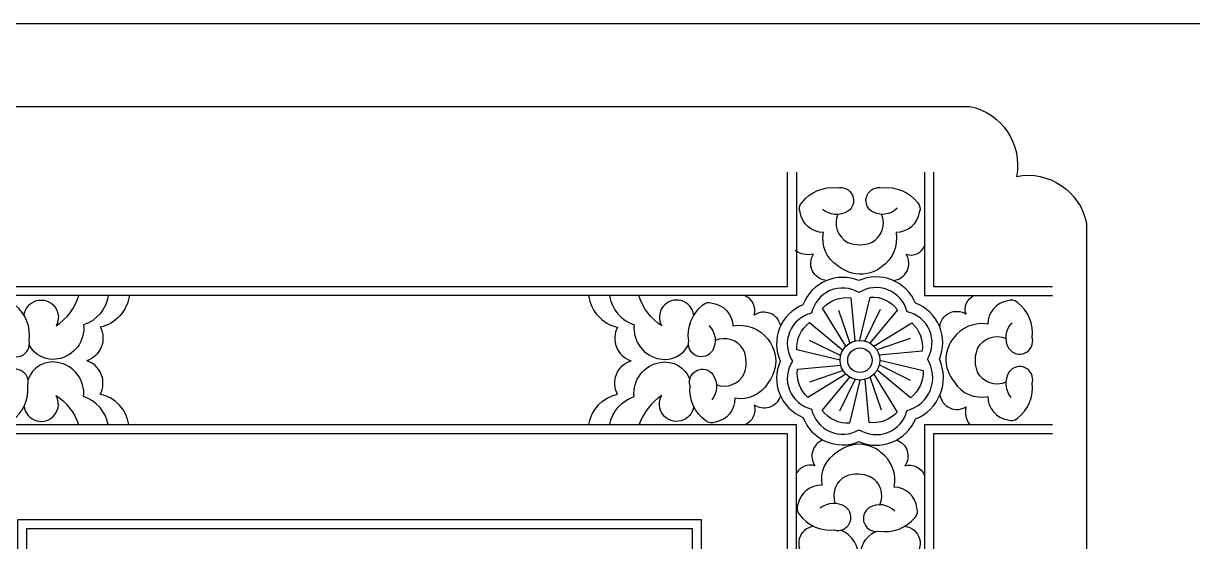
# Model space of a CAD drawing. Extents: x -66030 to 95157, y -13132 to 45879.
# Drawn here: x -45648 to -44110, y 7328 to 8010 of the extents above; entities that cross this region are included whole.
import ezdxf

# ---------------------------------------------------------------- set-up
doc = ezdxf.new("R2010")
doc.units = 0
doc.header["$LTSCALE"] = 100
doc.header["$MEASUREMENT"] = 0
for name, color, linetype in [('3', 11, 'CONTINUOUS'), ('4', 121, 'CONTINUOUS'), ('TEXT', 105, 'CONTINUOUS')]:
    doc.layers.add(name, color=color, linetype=linetype)

msp = doc.modelspace()

# ---------------------------------------------------------------- linework, layer by layer
at = {"layer": '3', "color": 2}
msp.add_line((-66009.4, 8010), (95156.9, 8010), dxfattribs=at)
at = {"layer": '4'}
for p, q in [((-44575.9, 7632.4), (-44561, 7589)), ((-44521, 7633.1), (-44541.2, 7591.9)), ((-44614.2, 7593.1), (-44572.9, 7572.9)), ((-44481.7, 7594.9), (-44525.1, 7580)), ((-44613.4, 7538.2), (-44570, 7553.1)), ((-44481, 7540), (-44522.2, 7560.2)), ((-44574.1, 7500), (-44554, 7541.2)), ((-44519.3, 7500.7), (-44534.2, 7544.1))]:
    msp.add_line(p, q, dxfattribs=at)
for points in [[(-46192.5, 7747.1, -0.410539), (-46100.5, 7808.5, -0.410539), (-46039.1, 7900.6), (-44402.9, 7900.6, -0.410539), (-44341.5, 7808.5, -0.410539), (-44249.5, 7747.1), (-44249.5, 6095.5, -0.410539), (-44341.5, 6034.1, -0.410539), (-44402.9, 5942), (-46039.1, 5942, -0.410539), (-46100.5, 6034.1, -0.410539), (-46192.5, 6095.5)], [(-44443, 7567.9, 0.423982), (-44474.5, 7641.7, 0.420661), (-44549, 7671.3, 0.423641), (-44622.5, 7639.5, 0.425198), (-44652.3, 7565.3, 0.425198), (-44622.5, 7491.2, 0.423641), (-44549, 7459.3, 0.421993), (-44474.4, 7489.2, 0.425642)]]:
    msp.add_lwpolyline(points, format="xyb", close=True, dxfattribs=at)
for points in [[(-45768.9, 7814.2), (-45768.9, 7663.5), (-44642.9, 7663.5), (-44642.9, 7814.2)], [(-44450.6, 7814.2), (-44450.6, 7663.5), (-44294.2, 7663.5)], [(-44294.2, 7469.5), (-44450.6, 7469.5), (-44450.6, 6343.5), (-44294.2, 6343.5)]]:
    msp.add_lwpolyline(points, dxfattribs=at)
for points in [[(-44498.6, 7766.5, -0.35407), (-44532.2, 7762.6, -0.838332), (-44518.3, 7793.3, -0.26672), (-44471.6, 7773.8, -0.314427), (-44469.5, 7761.2, -0.369989), (-44500.1, 7734.7, -0.292926), (-44519, 7689.4, -0.099814), (-44529.1, 7683.4, -0.228766), (-44566.7, 7684.5, -0.050603), (-44576.7, 7690.8, -0.310937), (-44595.5, 7734.7, -0.369989), (-44626.1, 7761.2, -0.314427), (-44624, 7773.8, -0.26672), (-44577.3, 7793.3, -0.838332), (-44563.4, 7762.6, -0.319484), (-44596.7, 7765.1)], [(-44576.5, 7758.9, 0.395368), (-44563.4, 7721.5, 0.187473), (-44532.2, 7721.5, 0.395368), (-44519.1, 7758.9)], [(-44593.4, 7671.7, -0.541742), (-44608.8, 7706.1, -0.220663), (-44632.6, 7711)], [(-44504, 7671.5, 0.56785), (-44486.8, 7706.1, 0.400322), (-44462.6, 7716.9, 0.400322)], [(-44458.8, 7567.8, 0.515595), (-44485.5, 7630.4, 0.510716), (-44548.8, 7655.6, 0.515594), (-44611.2, 7628.4, 0.520492), (-44636.3, 7565.3, 0.520492), (-44611.2, 7502.2, 0.515594), (-44548.8, 7475, 0.510716), (-44485.5, 7500.3, 0.510332), (-44458.8, 7567.8)], [(-45647.3, 7625.7, -1.229757), (-45605.2, 7611.6, 0.170214), (-45575, 7651.5)], [(-45536.5, 7651.5, -0.282647), (-45568.9, 7613.1, -0.397275), (-45603.1, 7568.1, -0.335284), (-45640.4, 7586.8, -0.335284)], [(-45508.9, 7651.5, -0.316056), (-45547, 7610, -0.465679), (-45564.8, 7565.8, -0.495843)], [(-44904.6, 7651.5, 0.316056), (-44866.5, 7610, 0.465679), (-44848.7, 7565.8, 0.495843)], [(-44877, 7651.5, 0.282647), (-44844.6, 7613.1, 0.397275), (-44810.3, 7568.1, 0.335284), (-44773.1, 7586.8, 0.335284)], [(-44766.2, 7625.7, 1.229757), (-44808.3, 7611.6, -0.170214), (-44838.5, 7651.5)], [(-44651.8, 7611.9, 0.533225), (-44686.5, 7625.8, 0.383007), (-44699.3, 7651.5)], [(-44566.1, 7585), (-44596.6, 7634.9, -0.246463), (-44559.6, 7648.6), (-44554.2, 7591.8)], [(-44547.6, 7592.7), (-44533.9, 7649.6, -0.246463), (-44498.1, 7633), (-44534.4, 7589.1)], [(-44442.6, 7610.1, -0.56785), (-44408, 7627.3, -0.400322), (-44397.2, 7651.5, -0.400322)], [(-44347.7, 7615.6, 0.35407), (-44351.5, 7581.9, 0.838332), (-44320.8, 7595.9, 0.26672), (-44340.4, 7642.5, 0.314427), (-44352.9, 7644.6, 0.369989), (-44379.4, 7614, 0.292926), (-44424.7, 7595.1, 0.099814), (-44430.7, 7585, 0.228766), (-44429.7, 7547.5, 0.050603), (-44423.3, 7537.5, 0.310937), (-44379.4, 7518.7, 0.369989), (-44352.9, 7488, 0.314427), (-44340.4, 7490.1, 0.26672), (-44320.8, 7536.8, 0.838332), (-44351.5, 7550.7, 0.319484), (-44349, 7517.4)], [(-45667, 7612.3, 0.35407), (-45671.8, 7578.9, 0.838332), (-45640.7, 7591.9, 0.26672), (-45659, 7639.1, 0.314427), (-45671.4, 7641.5, 0.369989), (-45698.8, 7611.6, 0.292926), (-45744.6, 7594.1, 0.099814), (-45750.8, 7584.1, 0.228766), (-45750.8, 7546.5, 0.050603), (-45744.8, 7536.4, 0.310937), (-45701.4, 7516.4, 0.369989), (-45675.8, 7485, 0.314427), (-45663.2, 7486.8, 0.26672), (-45642.4, 7532.9, 0.838332), (-45672.6, 7547.6, 0.319484), (-45671.1, 7514.3)], [(-44746.5, 7612.3, -0.35407), (-44741.7, 7578.9, -0.838332), (-44772.8, 7591.9, -0.26672), (-44754.5, 7639.1, -0.314427), (-44742, 7641.5, -0.369989), (-44714.7, 7611.6, -0.292926), (-44668.9, 7594.1, -0.099814), (-44662.6, 7584.1, -0.228766), (-44662.6, 7546.5, -0.050603), (-44668.7, 7536.4, -0.310937), (-44712.1, 7516.4, -0.369989), (-44737.7, 7485, -0.314427), (-44750.3, 7486.8, -0.26672), (-44771.1, 7532.9, -0.838332), (-44740.9, 7547.6, -0.319484), (-44742.4, 7514.3)], [(-44573.7, 7566.5), (-44630.6, 7580.2, -0.246463), (-44614.1, 7616.1), (-44570.2, 7579.7)], [(-44529.1, 7585), (-44479.2, 7615.6, -0.246463), (-44465.6, 7578.5), (-44522.3, 7573.2)], [(-44736.8, 7534.6, 0.395368), (-44699.7, 7548.8, 0.187473), (-44700.6, 7580, 0.395368), (-44738.4, 7592.1)], [(-44355.2, 7537.6, -0.395368), (-44392.7, 7550.7, -0.187473), (-44392.7, 7581.9, -0.395368), (-44355.2, 7595.1)], [(-45536.7, 7481.8, 0.273348), (-45568.9, 7518.6, 0.397275), (-45603.1, 7563.6, 0.370591), (-45642, 7540.9)], [(-45509.2, 7481.8, 0.306797), (-45547, 7521.7, 0.465679), (-45564.8, 7565.8, 0.495843)], [(-44904.3, 7481.8, -0.306797), (-44866.5, 7521.7, -0.465679), (-44848.7, 7565.8, -0.495843)], [(-44876.7, 7481.8, -0.273348), (-44844.6, 7518.6, -0.397275), (-44810.3, 7563.6, -0.370591), (-44771.5, 7540.9)], [(-44566, 7548.1), (-44616, 7517.5, -0.246463), (-44629.6, 7554.6), (-44572.9, 7559.9)], [(-44521.5, 7566.6), (-44464.5, 7552.9, -0.246463), (-44481.1, 7517), (-44525, 7553.4)], [(-44547.6, 7540.4), (-44561.2, 7483.5, -0.246463), (-44597.1, 7500.1), (-44560.8, 7544)], [(-44529.1, 7548.1), (-44498.5, 7498.2, -0.246463), (-44535.6, 7484.5), (-44540.9, 7541.3)], [(-45647.3, 7505.6, 1.218925), (-45605.2, 7520.1, -0.164361), (-45575.6, 7481.8)], [(-44766.2, 7505.6, -1.218925), (-44808.3, 7520.1, 0.164361), (-44837.9, 7481.8)], [(-44652.7, 7518.1, -0.488711), (-44686.5, 7507.3, -0.383007), (-44699.3, 7481.5)], [(-44442.4, 7520.7, 0.541742), (-44408, 7505.3, 0.220663), (-44403.2, 7481.5)], [(-44596.2, 7461.4, 0.48607), (-44606.8, 7427.6, 0.334234), (-44630.9, 7418.1, 0.334234)], [(-44499.2, 7461.5, -0.488711), (-44488.4, 7427.6, -0.383007), (-44462.6, 7414.8)], [(-44501.8, 7367.6, 0.35407), (-44535.3, 7372.4, 0.838332), (-44522.2, 7341.4, 0.26672), (-44475, 7359.6, 0.314427), (-44472.6, 7372.1, 0.369989), (-44502.5, 7399.4, 0.292926), (-44520.1, 7445.2, 0.099814), (-44530, 7451.5, 0.228766), (-44567.6, 7451.5, 0.050603), (-44577.7, 7445.4, 0.310937), (-44597.7, 7402, 0.369989), (-44629.1, 7376.4, 0.314427), (-44627.4, 7363.8, 0.26672), (-44581.3, 7343, 0.838332), (-44566.5, 7373.3, 0.319484), (-44599.8, 7371.7)], [(-44579.5, 7377.4, -0.395368), (-44565.4, 7414.4, -0.187473), (-44534.1, 7413.5, -0.395368), (-44522, 7375.8)], [(-44608.5, 7347.9, 1.218925), (-44594, 7305.8, -0.159245), (-44630.9, 7276.7, -0.159245)], [(-44630.9, 7237.7, 0.265252), (-44595.5, 7269.6, 0.397275), (-44550.5, 7303.8, 0.370591), (-44573.2, 7342.7)], [(-44462.6, 7237.1, -0.282647), (-44501, 7269.6, -0.397275), (-44546, 7303.8, -0.335284), (-44527.3, 7341, -0.335284)], [(-44488.4, 7348, -1.229757), (-44502.6, 7305.8, 0.170214), (-44462.6, 7275.7)]]:
    msp.add_lwpolyline(points, format="xyb", dxfattribs=at)
for points in [[(-44642.9, 7469.5), (-45768.9, 7469.5), (-45768.9, 6343.5), (-44642.9, 6343.5)], [(-44755.9, 7356.5), (-45655.9, 7356.5), (-45655.9, 6456.5), (-44755.9, 6456.5)], [(-44767.9, 7344.5), (-45643.9, 7344.5), (-45643.9, 6468.5), (-44767.9, 6468.5)]]:
    msp.add_lwpolyline(points, close=True, dxfattribs=at)
for radius in [26.1, 16.1]:
    msp.add_circle((-44547.6, 7566.5), radius, dxfattribs=at)
at = {"layer": 'TEXT'}
for p, q in [((-44630.9, 7481.5), (-45780.9, 7481.5)), ((-44630.9, 6331.5), (-44630.9, 7481.5))]:
    msp.add_line(p, q, dxfattribs=at)
for points in [[(-44630.9, 7814.2), (-44630.9, 7651.5), (-45780.9, 7651.5), (-45780.9, 7814.2)], [(-44462.6, 7814.2), (-44462.6, 7651.5), (-44294.2, 7651.5)], [(-44294.2, 7481.5), (-44462.6, 7481.5), (-44462.6, 6331.5), (-44294.2, 6331.5)]]:
    msp.add_lwpolyline(points, dxfattribs=at)

doc.saveas('drawing.dxf')
